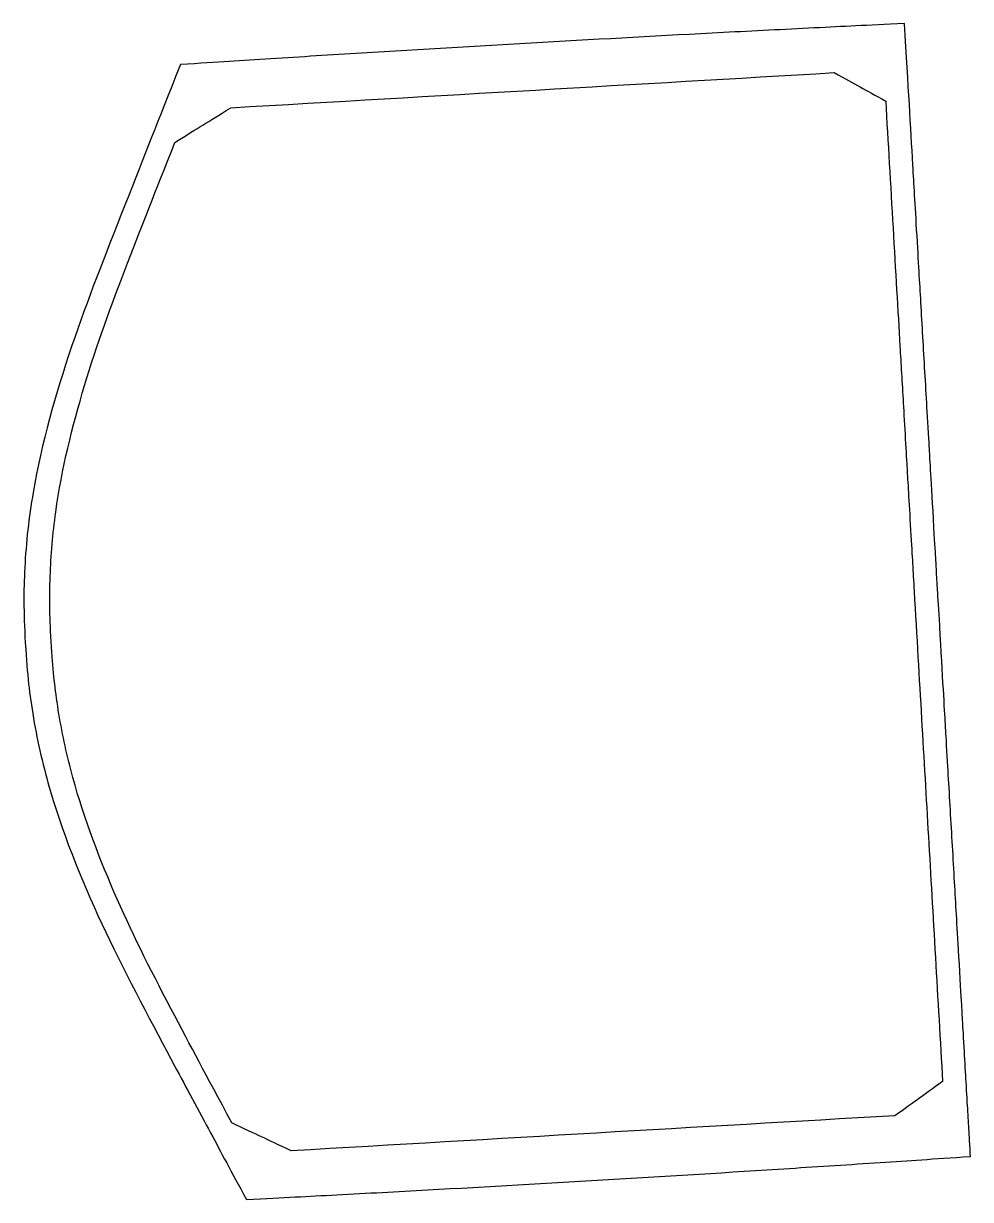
# Model space of a CAD drawing. Header units: millimetres. Extents: x -306 to -144, y -194 to 6.
import ezdxf

# ---------------------------------------------------------------- set-up
doc = ezdxf.new("R2010")
doc.units = ezdxf.units.MM

msp = doc.modelspace()

# ---------------------------------------------------------------- linework, layer by layer
at = {"color": 7, "linetype": 'Continuous', "lineweight": 25}
for points, knots in [([(-155.62, 5.85), (-162.35, 5.53), (-165.9, 5.36), (-176.19, 4.84), (-181.33, 4.58), (-196.75, 3.77), (-207.03, 3.21), (-227.6, 2.04), (-237.87, 1.44), (-253.29, 0.49), (-258.43, 0.17), (-268.71, -0.48), (-272.25, -0.71), (-278.98, -1.15)], [0, 0, 0, 0, 0.125, 0.125, 0.25, 0.25, 0.5, 0.5, 0.75, 0.75, 0.875, 0.875, 1, 1, 1, 1]), ([(-150, -90.61), (-150.37, -84.25), (-150.26, -86.27), (-151.15, -70.83), (-151.33, -67.86), (-151.44, -65.81), (-151.65, -62.33), (-151.89, -58.24), (-152.24, -52.15), (-152.58, -46.24), (-153.03, -38.52), (-153.18, -36.03), (-153.84, -24.61), (-154.02, -21.58), (-154.6, -11.63), (-154.97, -5.23), (-155.62, 5.85)], [0, 0, 0, 0, 0.125, 0.125, 0.25, 0.25, 0.3125, 0.3125, 0.375, 0.5, 0.5, 0.625, 0.625, 0.75, 0.75, 1, 1, 1, 1]), ([(-278.98, -1.15), (-283.2, -11.78), (-284.83, -15.9), (-292.05, -34.26), (-294.71, -40.9), (-300.31, -57.41), (-302.59, -65.48), (-304.8, -78.27), (-305.28, -82.51), (-305.71, -91.05), (-305.71, -93.93), (-305.41, -99.64)], [0, 0, 0, 0, 0.25, 0.25, 0.5, 0.5, 0.75, 0.75, 0.875, 0.875, 1, 1, 1, 1]), ([(-158.85, -7.35), (-158.06, -21.07), (-157.11, -37.23), (-156.25, -52.06), (-156.06, -55.28), (-155.66, -62.24), (-155.33, -67.89), (-155.09, -72.05), (-154.9, -75.29), (-154.31, -85.52), (-154.22, -87.06), (-154, -90.84)], [0, 0, 0, 0, 0.5, 0.5, 0.625, 0.625, 0.75, 0.75, 0.875, 0.875, 1, 1, 1, 1]), ([(-301.01, -99.39), (-301.26, -94.48), (-301.29, -92.01), (-301.04, -84.67), (-300.73, -81), (-299.2, -70.01), (-297.4, -62.79), (-293.23, -48.83), (-290.79, -42.24), (-285.19, -27.69), (-283.53, -23.53), (-279.92, -14.39)], [0, 0, 0, 0, 0.125, 0.125, 0.25, 0.25, 0.5, 0.5, 0.75, 0.75, 1, 1, 1, 1]), ([(-154, -90.84), (-153.11, -106.16), (-152.33, -119.48), (-150.81, -145.69), (-149.96, -160.41), (-149.15, -174.33)], [0, 0, 0, 0, 0.5, 0.5, 1, 1, 1, 1]), ([(-144.4, -187.07), (-144.48, -185.73), (-144.55, -184.58), (-144.61, -183.54), (-144.75, -181.14), (-144.76, -180.94), (-144.79, -180.39), (-144.91, -178.38), (-145.06, -175.74), (-145.19, -173.56), (-145.34, -170.97), (-145.52, -167.74), (-145.66, -165.45), (-145.8, -162.98), (-145.8, -162.9), (-145.86, -161.87), (-146.1, -157.85), (-146.35, -153.49), (-146.8, -145.71), (-146.96, -143), (-147.44, -134.68), (-147.8, -128.55), (-148.15, -122.57), (-148.37, -118.62), (-148.57, -115.2), (-148.66, -113.76), (-148.88, -109.94), (-149.41, -100.85), (-149.49, -99.43), (-149.61, -97.42), (-149.57, -98.01), (-149.81, -93.9), (-149.93, -91.89), (-150, -90.61)], [0, 0, 0, 0, 0.03125, 0.03125, 0.0625, 0.0625, 0.09375, 0.09375, 0.125, 0.125, 0.1875, 0.21875, 0.21875, 0.25, 0.25, 0.3125, 0.3125, 0.375, 0.375, 0.5, 0.5, 0.625, 0.6875, 0.6875, 0.75, 0.75, 0.875, 0.875, 0.90625, 0.90625, 0.9375, 0.9375, 1, 1, 1, 1]), ([(-305.41, -99.64), (-305.05, -105.35), (-304.72, -108.17), (-303.29, -116.67), (-302.3, -120.89), (-298.71, -133.06), (-295.28, -141.36), (-288.15, -156.39), (-283.5, -165.01), (-278.12, -175.1), (-275.74, -179.53), (-271.94, -186.62), (-270.46, -189.37), (-267.75, -194.41)], [0, 0, 0, 0, 0.125, 0.125, 0.25, 0.25, 0.5, 0.5, 0.75, 0.75, 0.875, 0.875, 1, 1, 1, 1]), ([(-270.21, -181.37), (-274.86, -172.71), (-276.97, -168.78), (-284.25, -154.95), (-287.41, -148.71), (-293.19, -135.31), (-295.81, -128.35), (-298.6, -117.62), (-299.34, -113.99), (-300.43, -106.76), (-300.69, -104.29), (-301.01, -99.39)], [0, 0, 0, 0, 0.25, 0.25, 0.5, 0.5, 0.75, 0.75, 0.875, 0.875, 1, 1, 1, 1]), ([(-267.75, -194.41), (-261.01, -194.07), (-257.46, -193.88), (-247.18, -193.34), (-242.04, -193.06), (-226.62, -192.21), (-216.34, -191.62), (-195.78, -190.4), (-185.5, -189.77), (-170.09, -188.78), (-164.94, -188.45), (-154.68, -187.77), (-151.13, -187.53), (-144.4, -187.07)], [0, 0, 0, 0, 0.125, 0.125, 0.25, 0.25, 0.5, 0.5, 0.75, 0.75, 0.875, 0.875, 1, 1, 1, 1])]:
    msp.add_open_spline(points, degree=3, knots=knots, dxfattribs=at)
for points in [[(-270.42, -8.49), (-235.39, -6.46), (-201.12, -4.46), (-167.6, -2.51)], [(-167.6, -2.51), (-163.84, -4.59), (-162.55, -5.31), (-158.85, -7.35)], [(-279.92, -14.39), (-275.7, -11.77), (-274.64, -11.11), (-270.42, -8.49)], [(-149.15, -174.33), (-152.58, -176.79), (-153.78, -177.65), (-157.27, -180.15)], [(-157.27, -180.15), (-190.8, -182.09), (-225.07, -184.09), (-260.09, -186.12)], [(-260.09, -186.12), (-264.59, -184.01), (-265.72, -183.48), (-270.21, -181.37)]]:
    msp.add_open_spline(points, degree=3, dxfattribs=at)

doc.saveas('drawing.dxf')
